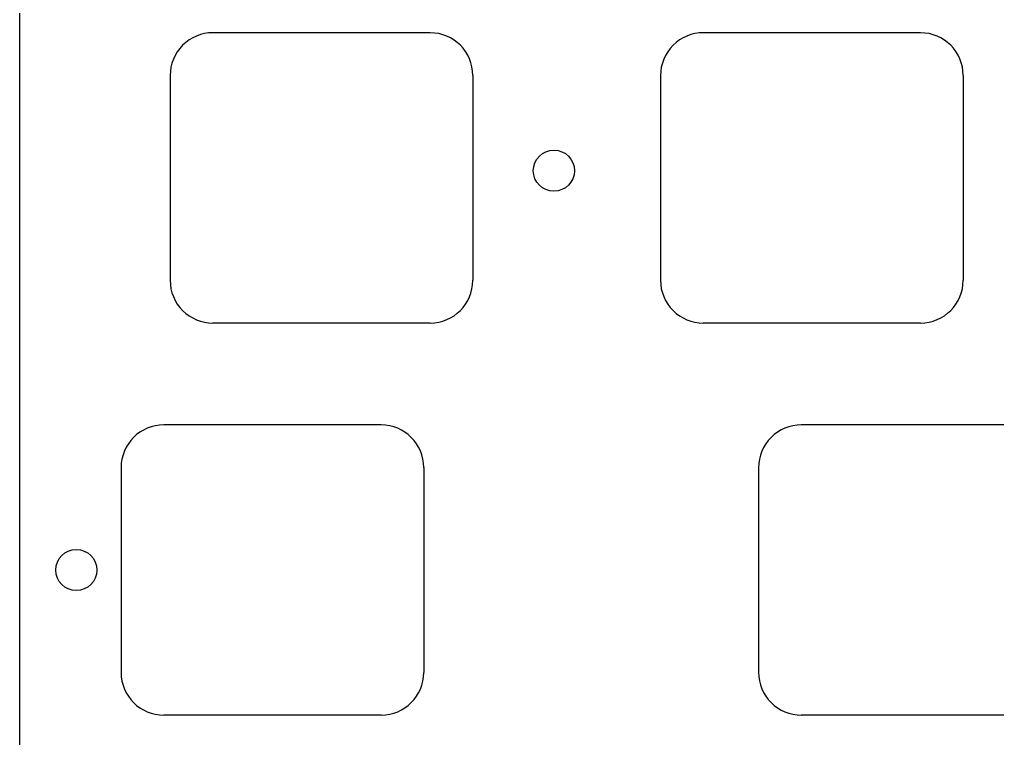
# Model space of a CAD drawing. Header units: millimetres. Extents: x -10 to 277, y -95 to 18.
# Drawn here: x -9.9 to 37.59, y -46.28 to -11.36 of the extents above; entities that cross this region are included whole.
import ezdxf

# ---------------------------------------------------------------- set-up
doc = ezdxf.new("R2010")
doc.units = ezdxf.units.MM
doc.header["$MEASUREMENT"] = 0
doc.layers.add('BLACK', color=7, linetype='CONTINUOUS')
doc.layers.add('Edge.Cuts', color=53, linetype='CONTINUOUS')

msp = doc.modelspace()

# ---------------------------------------------------------------- linework, layer by layer
at = {"layer": 'BLACK', "linetype": 'Continuous'}
for p, q in [((7.65625, -31.05), (-2.893751, -31.05)), ((-4.96875, -33.125), (-4.96875, -43.075001)), ((9.73125, -33.125), (9.73125, -43.075)), ((7.65625, -45.15), (-2.89375, -45.15))]:
    msp.add_line(p, q, dxfattribs=at)
at = {"layer": 'BLACK'}
for centre, radius, start, end in [((-2.893746, -33.125004), 2.075004, 90.0001381, 179.9998896), ((7.65625, -33.125), 2.075, 0, 90), ((-2.893748, -43.074998), 2.075002, 180.0000828, 269.9999448), ((7.65625, -43.075), 2.075, 270, 0)]:
    msp.add_arc(centre, radius, start, end, dxfattribs=at)
at = {"layer": 'Edge.Cuts', "linetype": 'Continuous'}
for p, q in [((-9.9, 16.026), (-9.9, -93.226)), ((10.0375, -12), (-0.5125, -12)), ((33.85, -12), (23.3, -12)), ((-2.587499, -14.074999), (-2.587499, -24.025001)), ((12.1125, -14.075), (12.112501, -14.075)), ((12.112501, -14.075), (12.112501, -24.025)), ((21.225, -14.075), (21.225, -24.025)), ((35.925, -14.075), (35.925, -24.025)), ((10.0375, -26.1), (-0.5125, -26.1)), ((33.85, -26.1), (23.3, -26.1)), ((38.6125, -31.05), (28.0625, -31.05)), ((25.9875, -33.125), (25.9875, -43.075)), ((38.6125, -45.15), (28.0625, -45.15))]:
    msp.add_line(p, q, dxfattribs=at)
at = {"layer": 'Edge.Cuts'}
for centre in [(16.04875, -18.7), (-7.14375, -38.1)]:
    msp.add_circle(centre, 1, dxfattribs=at)
for centre, radius, start, end in [((-0.512528, -14.075015), 2.074971, 89.9992269, 179.9995582), ((10.037472, -14.075015), 2.075015, 0.0004142, 89.9992269), ((23.299972, -14.075015), 2.074972, 89.9992269, 179.9995858), ((33.849972, -14.075015), 2.075015, 0.0004142, 89.9992269), ((-0.512528, -24.025015), 2.074985, 179.9996134, 270.0007731), ((10.037472, -24.025015), 2.075029, 270.0007731, 0.0004142), ((23.299972, -24.025015), 2.074985, 179.9995858, 270.0007731), ((33.849972, -24.025015), 2.075028, 270.0007731, 0.0004142), ((28.062472, -33.125015), 2.074972, 89.9992269, 179.9995858), ((28.062472, -43.075015), 2.074985, 179.9995858, 270.0007731)]:
    msp.add_arc(centre, radius, start, end, dxfattribs=at)

doc.saveas('drawing.dxf')
